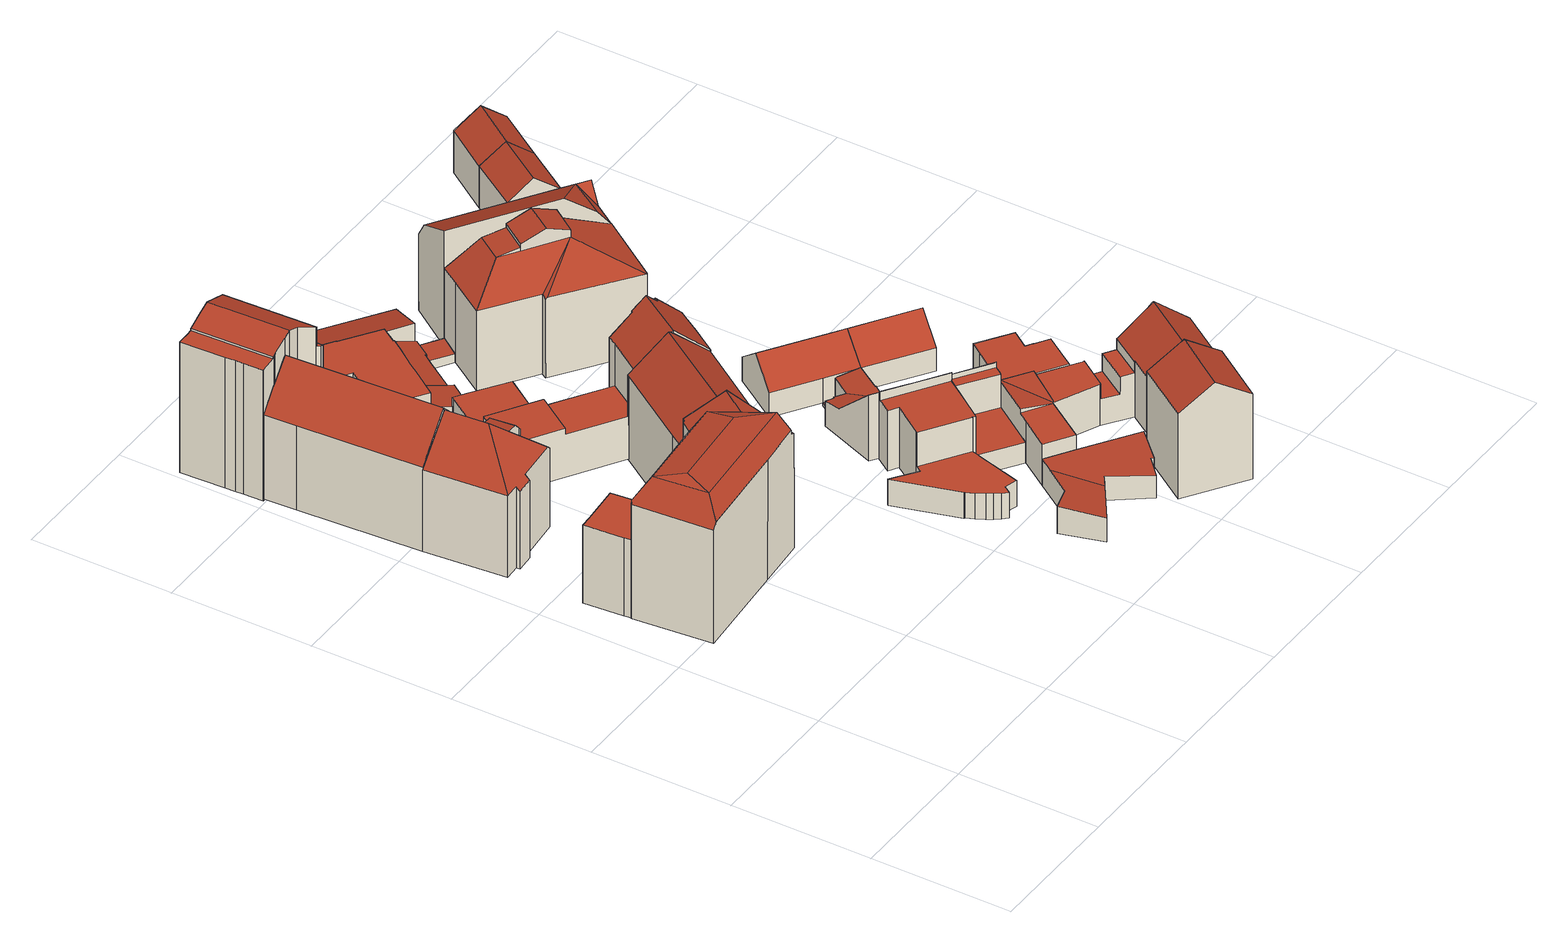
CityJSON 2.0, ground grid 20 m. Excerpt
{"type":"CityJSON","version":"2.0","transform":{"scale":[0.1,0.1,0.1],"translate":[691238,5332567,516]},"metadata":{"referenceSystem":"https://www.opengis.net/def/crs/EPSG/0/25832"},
"CityObjects":{
"building1":{"type":"Building","attributes":{"Gemeindeschluessel":"09162000","HoeheDach":"527.940","HoeheGrund":"516.026","Methode":"2000","NiedrigsteTraufeDesGebaeudes":"527.940","Geometrietyp2DReferenz":"3000","function":"31001_1000","roofType":"1000","measuredHeight":11.91,"storeysAboveGround":4},"geometry":[{"type":"MultiSurface","lod":"2","boundaries":[[[0,1,2,3]],[[3,2,4,5]],[[6,7,8,9]],[[5,4,10,11]],[[9,8,1,0]],[[10,4,2,1,8,7]],[[6,9,0,3,5,11]],[[11,10,7,6]]],"semantics":{"surfaces":[{"type":"WallSurface"},{"type":"RoofSurface"},{"type":"GroundSurface"}],"values":[0,0,0,0,0,1,2,0]}}]},
"building2":{"type":"Building","attributes":{"Gemeindeschluessel":"09162000","HoeheDach":"534.400","HoeheGrund":"516.502","Methode":"2000","NiedrigsteTraufeDesGebaeudes":"528.018","Geometrietyp2DReferenz":"3000","function":"31001_1000","roofType":"3200","measuredHeight":17.9,"storeysAboveGround":4},"geometry":[{"type":"MultiSurface","lod":"2","boundaries":[[[12,13,14,15,16]],[[17,18,19,20,21,22,23]],[[24,25,26,27]],[[28,21,20,29]],[[30,31,32,33]],[[34,22,21,28]],[[35,36,37,38]],[[39,40,31,30]],[[41,42,43,44]],[[41,45,46,42]],[[29,20,19,47]],[[35,12,16,48,36]],[[48,44,43,36]],[[42,46,32,31,40,37,36,43]],[[17,23,49,45,41,44,48,16,15]],[[34,50,49,23,22]],[[50,33,32,46,45,49]],[[38,37,40,39]],[[24,27,18,17,15,14]],[[26,47,19,18,27]],[[50,34,28,29,47,26,25,13,12,35,38,39,30,33]],[[25,24,14,13]]],"semantics":{"surfaces":[{"type":"WallSurface"},{"type":"RoofSurface"},{"type":"GroundSurface"}],"values":[0,1,0,0,0,0,0,0,1,0,0,0,0,1,1,0,0,0,1,0,2,0]}}]},
"building3":{"type":"Building","attributes":{"Gemeindeschluessel":"09162000","HoeheDach":"537.650","HoeheGrund":"516.076","Methode":"2000","NiedrigsteTraufeDesGebaeudes":"528.290","Geometrietyp2DReferenz":"3000","function":"31001_1000","roofType":"3200","measuredHeight":21.57,"storeysAboveGround":7},"geometry":[{"type":"MultiSurface","lod":"2","boundaries":[[[51,52,53,54,55,56,57,58,59,60,61,62,63,64,65,66]],[[67,68,69,70,71]],[[69,72,73,70]],[[70,73,74]],[[57,75,76,58]],[[77,78,79,80,81,82,83,84]],[[51,66,78,77,85,86,68,67]],[[56,55,87,88,89,90]],[[64,80,79,65]],[[62,82,81,63]],[[58,76,91,59]],[[86,85,92,93,94,95]],[[61,60,93,92,84,83]],[[65,79,78,66]],[[52,96,97,53]],[[60,59,91,94,93]],[[95,94,91,76,75,90,89]],[[96,71,70,74,98,97]],[[84,92,85,77]],[[74,99,88,87,98]],[[86,95,89,88,99,69,68]],[[63,81,80,64]],[[73,72,99,74]],[[99,72,69]],[[56,90,75,57]],[[61,83,82,62]],[[52,51,67,71,96]],[[53,97,98,54]],[[54,98,87,55]]],"semantics":{"surfaces":[{"type":"GroundSurface"},{"type":"RoofSurface"},{"type":"WallSurface"}],"values":[0,1,1,1,2,1,2,2,2,2,2,1,2,2,2,2,1,1,2,1,2,2,1,1,2,2,2,2,2]}}]},
"building4":{"type":"Building","attributes":{"Gemeindeschluessel":"09162000","HoeheDach":"534.800","HoeheGrund":"516.490","Methode":"1000","NiedrigsteTraufeDesGebaeudes":"528.701","Geometrietyp2DReferenz":"3000","function":"31001_1000","roofType":"3100","measuredHeight":18.31,"storeysAboveGround":4},"geometry":[{"type":"MultiSurface","lod":"2","boundaries":[[[100,101,102,103]],[[104,105,106,107]],[[25,108,109,110]],[[111,112,105,104]],[[113,114,115,116,117,102,101,118,119,120]],[[110,109,121,122]],[[123,115,114,124]],[[113,12,124,114]],[[125,116,115,123]],[[109,108,119,118,106,105,112,121]],[[120,13,12,113]],[[103,102,117,126]],[[100,107,106,118,101]],[[25,13,120,119,108]],[[13,25,110,122,111,104,107,100,103,126,125,123,124,12]],[[122,121,112,111]],[[126,117,116,125]]],"semantics":{"surfaces":[{"type":"WallSurface"},{"type":"RoofSurface"},{"type":"GroundSurface"}],"values":[0,0,0,0,1,0,0,0,0,1,0,0,0,0,2,0,0]}}]},
"building5":{"type":"Building","attributes":{"Gemeindeschluessel":"09162000","HoeheDach":"537.860","HoeheGrund":"516.163","Methode":"2000","NiedrigsteTraufeDesGebaeudes":"521.760","Geometrietyp2DReferenz":"3000","function":"31001_1000","roofType":"1000","measuredHeight":21.7,"storeysAboveGround":7},"geometry":[{"type":"MultiSurface","lod":"2","boundaries":[[[127,128,129,130,131,132,133,134,135]],[[136,137,138,139]],[[140,141,142,143,144,145]],[[146,147,148,149,150,151,152,153,154,155,156,157,158,159,141,140,160,128,127,135,161,162,163,136,139,164,165,166,167,168,169,170,171,172,173,174,175,176,177]],[[134,133,178,179]],[[140,145,180,160]],[[170,181,182,171]],[[148,183,184,149]],[[151,185,186,152]],[[165,187,188,166]],[[154,153,189,190,191,192]],[[171,182,193,172]],[[173,194,195,174]],[[176,196,197,177]],[[175,198,196,176]],[[146,177,197,179,178,199]],[[162,200,201,163]],[[202,203,199,178,133,132]],[[160,180,129,128]],[[161,204,200,162]],[[149,184,205,150]],[[206,207,208,209,192,191,143,142,210]],[[163,201,137,136]],[[190,189,186,185,205,130,129,180,145,144]],[[148,147,203,202,211,183]],[[154,192,209,155]],[[197,196,198,195,194,193,182,181,212,213,214,188,187,215,138,137,201,200,204,134,179]],[[157,207,206,158]],[[166,188,214,167]],[[146,199,203,147]],[[139,138,215,164]],[[152,186,189,153]],[[156,208,207,157]],[[168,213,212,169]],[[155,209,208,156]],[[174,195,198,175]],[[135,134,204,161]],[[191,190,144,143]],[[164,215,187,165]],[[132,131,211,202]],[[172,193,194,173]],[[158,206,210,159]],[[169,212,181,170]],[[130,205,184,183,211,131]],[[167,214,213,168]],[[159,210,142,141]],[[150,205,185,151]]],"semantics":{"surfaces":[{"type":"WallSurface"},{"type":"GroundSurface"},{"type":"RoofSurface"}],"values":[0,0,0,1,0,0,0,0,0,0,0,0,0,0,0,0,0,2,0,0,0,2,0,2,0,0,2,0,0,0,0,0,0,0,0,0,0,0,0,0,0,0,0,2,0,0,0]}}]},
"building6":{"type":"Building","attributes":{"Gemeindeschluessel":"09162000","HoeheDach":"533.940","HoeheGrund":"516.258","Methode":"2000","NiedrigsteTraufeDesGebaeudes":"529.081","Geometrietyp2DReferenz":"3000","function":"31001_1000","roofType":"3100","measuredHeight":17.68,"storeysAboveGround":4},"geometry":[{"type":"MultiSurface","lod":"2","boundaries":[[[216,217,218,219]],[[220,219,218,221,222]],[[223,224,217,216]],[[225,226,227,228]],[[221,229,230,231,232,222]],[[233,231,230,234]],[[221,218,217,224,235,227,226,229]],[[220,222,232,236]],[[235,237,238,228,227]],[[223,216,219,220,236,233,234,239,225,228,238,237]],[[224,223,237,235]],[[229,226,225,239,234,230]],[[236,232,231,233]]],"semantics":{"surfaces":[{"type":"WallSurface"},{"type":"RoofSurface"},{"type":"GroundSurface"}],"values":[0,0,0,0,1,0,1,0,0,2,0,0,0]}}]},
"building7":{"type":"Building","attributes":{"Gemeindeschluessel":"09162000","HoeheDach":"523.820","HoeheGrund":"516.365","Methode":"2000","NiedrigsteTraufeDesGebaeudes":"520.080","Geometrietyp2DReferenz":"3000","function":"31001_1000","roofType":"1000","measuredHeight":7.46,"storeysAboveGround":2},"geometry":[{"type":"MultiSurface","lod":"2","boundaries":[[[240,241,242,243]],[[240,244,245,246,247,241]],[[248,249,250,251]],[[245,252,253,254,255,256,246]],[[257,253,252,258]],[[240,243,259,260,248,251,261,262,263,264,265,257,258,244]],[[260,259,266,267,268,269]],[[268,267,270,271]],[[260,269,249,248]],[[264,255,254,265]],[[271,272,273,250,249,269,268]],[[247,274,275,270,267,266,242,241]],[[243,242,266,259]],[[256,274,247,246]],[[251,250,273,261]],[[264,263,275,274,256,255]],[[265,254,253,257]],[[258,252,245,244]],[[261,273,272,262]],[[263,262,272,271,270,275]]],"semantics":{"surfaces":[{"type":"WallSurface"},{"type":"RoofSurface"},{"type":"GroundSurface"}],"values":[0,0,0,1,0,2,0,0,0,0,1,1,0,0,0,0,0,0,0,0]}}]},
"building8":{"type":"Building","attributes":{"Gemeindeschluessel":"09162000","HoeheDach":"519.605","HoeheGrund":"516.240","Methode":"2000","NiedrigsteTraufeDesGebaeudes":"518.188","Geometrietyp2DReferenz":"3000","function":"31001_2000","roofType":"2100","measuredHeight":3.37,"storeysAboveGround":1},"geometry":[{"type":"MultiSurface","lod":"2","boundaries":[[[276,277,278,279,171,170]],[[280,281,282,283,284,285]],[[171,284,283,170]],[[281,280,278,277]],[[278,280,285,279]],[[276,282,281,277]],[[170,283,282,276]],[[171,279,285,284]]],"semantics":{"surfaces":[{"type":"GroundSurface"},{"type":"RoofSurface"},{"type":"WallSurface"}],"values":[0,1,2,2,2,2,2,2]}}]},
"building9":{"type":"Building","attributes":{"Gemeindeschluessel":"09162000","HoeheDach":"534.000","HoeheGrund":"516.444","Methode":"2000","NiedrigsteTraufeDesGebaeudes":"529.236","Geometrietyp2DReferenz":"3000","function":"31001_1000","roofType":"3100","measuredHeight":17.56,"storeysAboveGround":4},"geometry":[{"type":"MultiSurface","lod":"2","boundaries":[[[286,287,288,289,290,291,292,293,294]],[[295,296,297,298,289,288,299,300,301,302]],[[295,303,304,296]],[[305,300,299,306]],[[307,302,301,308]],[[309,287,286,310]],[[265,293,292,311]],[[311,292,291,312]],[[288,287,309,313,306,299]],[[303,307,308,305,306,313,309,310,257,265,311,312,314,315,304]],[[308,301,300,305]],[[310,286,294,257]],[[315,297,296,304]],[[257,294,293,265]],[[303,295,302,307]],[[314,312,291,290,316,317]],[[298,316,290,289]],[[298,297,317,316]],[[315,314,317,297]]],"semantics":{"surfaces":[{"type":"RoofSurface"},{"type":"WallSurface"},{"type":"GroundSurface"}],"values":[0,0,1,1,1,1,1,1,1,2,1,1,1,1,1,1,1,0,1]}}]},
"building10":{"type":"Building","attributes":{"Gemeindeschluessel":"09162000","HoeheDach":"520.376","HoeheGrund":"516.263","Methode":"2000","NiedrigsteTraufeDesGebaeudes":"519.740","Geometrietyp2DReferenz":"3000","function":"31001_2000","roofType":"1000","measuredHeight":4.11,"storeysAboveGround":1},"geometry":[{"type":"MultiSurface","lod":"2","boundaries":[[[318,319,320,321,322]],[[323,324,325,326]],[[327,328,318,322,329]],[[321,320,330,331,332]],[[330,333,328,327,325,324,334,335,336,331]],[[336,337,332,331]],[[324,323,338,334]],[[330,320,319,333]],[[334,338,339,335]],[[335,339,337,336]],[[327,329,326,325]],[[318,328,333,319]],[[323,326,329,322,321,332,337,339,338]]],"semantics":{"surfaces":[{"type":"RoofSurface"},{"type":"WallSurface"},{"type":"GroundSurface"}],"values":[0,1,1,1,2,1,1,1,1,1,1,1,0]}}]},
"building11":{"type":"Building","attributes":{"Gemeindeschluessel":"09162000","HoeheDach":"519.785","HoeheGrund":"516.243","Methode":"2000","NiedrigsteTraufeDesGebaeudes":"517.515","Geometrietyp2DReferenz":"3000","function":"31001_1000","roofType":"2100","measuredHeight":3.54},"geometry":[{"type":"MultiSurface","lod":"2","boundaries":[[[168,340,341,167]],[[342,343,344,345]],[[345,344,346,347,348,349]],[[345,349,350,351,170,169,168,167,166,165,352,353,342]],[[166,354,355,165]],[[356,355,354,341,340,357,358,359,360,348,347,361]],[[165,355,356,352]],[[169,357,340,168]],[[353,352,356,361,362,343,342]],[[167,341,354,166]],[[349,348,360,350]],[[344,343,362,346]],[[170,358,357,169]],[[362,361,347,346]],[[350,360,359,351]],[[351,359,358,170]]],"semantics":{"surfaces":[{"type":"WallSurface"},{"type":"GroundSurface"},{"type":"RoofSurface"}],"values":[0,0,0,1,0,2,0,0,0,0,0,2,0,0,0,0]}}]},
"building12":{"type":"Building","attributes":{"Gemeindeschluessel":"09162000","HoeheDach":"521.286","HoeheGrund":"516.293","Methode":"2000","NiedrigsteTraufeDesGebaeudes":"519.688","Geometrietyp2DReferenz":"3000","function":"31001_1000","roofType":"2100","measuredHeight":4.99},"geometry":[{"type":"MultiSurface","lod":"2","boundaries":[[[363,364,365,366]],[[367,368,369,370]],[[364,371,372,365]],[[373,374,375,376]],[[377,378,374,373]],[[376,375,368,367]],[[379,380,381,382]],[[364,363,377,373,376,367,370,380,379,371]],[[370,369,381,380]],[[365,372,382,381,369,368,375,374,378,366]],[[371,379,382,372]],[[363,366,378,377]]],"semantics":{"surfaces":[{"type":"WallSurface"},{"type":"GroundSurface"},{"type":"RoofSurface"}],"values":[0,0,0,0,0,0,0,1,0,2,0,0]}}]},
"building13":{"type":"Building","attributes":{"Gemeindeschluessel":"09162000","HoeheDach":"526.564","HoeheGrund":"516.168","Methode":"2000","NiedrigsteTraufeDesGebaeudes":"516.634","Geometrietyp2DReferenz":"3000","function":"31001_2000","roofType":"2100","measuredHeight":10.4},"geometry":[{"type":"MultiSurface","lod":"2","boundaries":[[[383,384,385,386]],[[387,388,389,390]],[[391,392,393,394]],[[395,396,397,398]],[[399,400,401,402]],[[403,404,405,390,389,406]],[[407,408,409,410]],[[411,412,413,414,415,416]],[[417,418,419,420]],[[403,406,421,422]],[[423,424,401,400,425,426]],[[427,428,429,423,426,430]],[[431,422,421,432,429,428]],[[433,434,418,417]],[[391,435,436,388,387,392]],[[410,409,437,438]],[[399,439,440,441,425,400]],[[442,443,444,445]],[[446,447,411,416]],[[448,449,450,451]],[[398,397,452,453]],[[453,452,408,407]],[[454,455,456,443,442,457]],[[384,393,392,387,390,405,458,459,385]],[[460,426,425,441]],[[420,419,396,395]],[[438,437,461,462]],[[447,446,463,464]],[[460,441,440,465]],[[461,437,409,408,452,397,396,419,418,434,383,386,450,449,466]],[[467,458,405,404]],[[415,414,468,423,429,432]],[[435,469,470,471,472,436]],[[454,469,435,391,394,433,417,420,395,398,453,407,410,438,462,473,448,451,474,467,404,403,422,431,475,439,399,402,412,411,447,464,455]],[[476,424,423,468]],[[412,402,401,424,476,413]],[[439,475,427,430,465,440]],[[446,416,415,432,421,406,389,388,436,472,444,443,456,463]],[[454,457,470,469]],[[433,394,393,384,383,434]],[[462,461,466,473]],[[470,457,442,445,471]],[[465,430,426,460]],[[464,463,456,455]],[[445,444,472,471]],[[414,413,476,468]],[[474,451,450,386,385,459]],[[427,475,431,428]],[[474,459,458,467]],[[473,466,449,448]]],"semantics":{"surfaces":[{"type":"WallSurface"},{"type":"RoofSurface"},{"type":"GroundSurface"}],"values":[0,0,0,0,0,0,0,0,0,0,1,1,0,0,0,0,0,0,0,0,0,0,0,1,0,0,0,0,1,1,0,0,0,2,0,0,0,1,0,0,0,1,0,0,0,1,0,0,0,0]}}]},
"building14":{"type":"Building","attributes":{"Gemeindeschluessel":"09162000","HoeheDach":"519.349","HoeheGrund":"516.170","Methode":"1000","NiedrigsteTraufeDesGebaeudes":"519.349","Geometrietyp2DReferenz":"3000","function":"51009_1610","roofType":"1000","measuredHeight":3.18},"geometry":[{"type":"MultiSurface","lod":"2","boundaries":[[[477,478,479,480]],[[480,479,481,391]],[[435,482,478,477]],[[479,478,482,481]],[[391,481,482,435]],[[391,435,477,480]]],"semantics":{"surfaces":[{"type":"WallSurface"},{"type":"RoofSurface"},{"type":"GroundSurface"}],"values":[0,0,0,1,0,2]}}]},
"building15":{"type":"Building","attributes":{"Gemeindeschluessel":"09162000","HoeheDach":"532.755","HoeheGrund":"516.562","Methode":"1000","NiedrigsteTraufeDesGebaeudes":"529.484","Geometrietyp2DReferenz":"3000","function":"31001_1000","roofType":"3100","measuredHeight":16.19,"storeysAboveGround":4},"geometry":[{"type":"MultiSurface","lod":"2","boundaries":[[[483,484,485,486,487]],[[483,488,489,490,484]],[[485,491,492,493,486]],[[486,493,494,487]],[[491,490,489,492]],[[492,489,488,494,493]],[[484,490,491,485]],[[487,494,488,483]]],"semantics":{"surfaces":[{"type":"GroundSurface"},{"type":"WallSurface"},{"type":"RoofSurface"}],"values":[0,1,1,1,2,2,1,1]}}]},
"building16":{"type":"Building","attributes":{"Gemeindeschluessel":"09162000","HoeheDach":"534.000","HoeheGrund":"516.273","Methode":"2000","NiedrigsteTraufeDesGebaeudes":"528.323","Geometrietyp2DReferenz":"3000","function":"31001_1000","roofType":"2100","measuredHeight":17.73,"storeysAboveGround":3},"geometry":[{"type":"MultiSurface","lod":"2","boundaries":[[[495,496,497,498]],[[499,500,501,502,503]],[[504,500,499,505,506,507,508]],[[506,509,510,507]],[[498,497,510,509,511]],[[512,513,514,515,516]],[[514,517,518,515]],[[519,520,521,522]],[[518,517,520,519]],[[523,515,518,519,522,495]],[[512,504,508,513]],[[495,522,521,496]],[[524,516,515]],[[505,511,509,506]],[[505,499,503,511]],[[523,495,498]],[[508,507,510,497,496,521,520,517,514,513]],[[524,515,502,501]],[[523,498,511,503,502,515]],[[524,501,500,504,512,516]]],"semantics":{"surfaces":[{"type":"RoofSurface"},{"type":"WallSurface"},{"type":"GroundSurface"}],"values":[0,1,2,1,0,0,1,0,0,1,1,1,0,1,1,1,1,0,0,1]}}]},
"building17":{"type":"Building","attributes":{"Gemeindeschluessel":"09162000","HoeheDach":"523.607","HoeheGrund":"516.590","Methode":"1000","NiedrigsteTraufeDesGebaeudes":"520.308","Geometrietyp2DReferenz":"3000","function":"31001_1000","roofType":"3100","measuredHeight":7.02,"storeysAboveGround":1},"geometry":[{"type":"MultiSurface","lod":"2","boundaries":[[[525,526,527,528]],[[529,530,531,532,533,534,526,525]],[[440,535,536,537]],[[538,527,526,534]],[[535,530,529,525,528,536]],[[533,532,531,440,537,539,538,534]],[[536,528,527,538,539,537]],[[531,530,535,440]]],"semantics":{"surfaces":[{"type":"RoofSurface"},{"type":"WallSurface"},{"type":"GroundSurface"}],"values":[0,1,1,1,0,2,1,1]}}]},
"building18":{"type":"Building","attributes":{"Gemeindeschluessel":"09162000","HoeheDach":"528.800","HoeheGrund":"516.261","Methode":"2000","NiedrigsteTraufeDesGebaeudes":"520.300","Geometrietyp2DReferenz":"3000","function":"31001_1000","roofType":"3100","measuredHeight":12.54,"storeysAboveGround":2},"geometry":[{"type":"MultiSurface","lod":"2","boundaries":[[[540,541,542,543,544,545]],[[546,547,548,549,550,551,552,553,554,555]],[[555,554,556,557,558,559,560]],[[559,561,560]],[[562,563,564,565]],[[325,566,541,540,567]],[[567,540,568,569,570]],[[571,572,569,568,545,544]],[[542,560,561,543]],[[573,556,554,553]],[[540,545,568]],[[574,575,576,577]],[[578,579,580,581]],[[563,582,583,580,579,584,585,549,548,564]],[[550,586,587,551]],[[588,571,544,543]],[[327,570,569,572]],[[589,558,557,590]],[[562,565,547,546,566,325,327,572,571,588,589,590,591,578,581,592,574,577,593]],[[594,576,575,595,583,582]],[[550,549,585,586]],[[577,576,594,593]],[[552,596,573,553]],[[552,551,587,596]],[[589,588,543,561,559,558]],[[566,546,555,560,542,541]],[[592,595,575,574]],[[565,564,548,547]],[[591,590,557,556,573,596,587,586,585,584]],[[325,567,570,327]],[[591,584,579,578]],[[562,593,594,582,563]],[[592,581,580,583,595]]],"semantics":{"surfaces":[{"type":"RoofSurface"},{"type":"WallSurface"},{"type":"GroundSurface"}],"values":[0,1,0,1,1,1,0,1,0,1,1,1,1,0,0,1,1,1,2,0,1,1,0,1,1,1,1,1,1,1,1,1,1]}}]},
"building19":{"type":"Building","attributes":{"Gemeindeschluessel":"09162000","HoeheDach":"522.800","HoeheGrund":"516.665","Methode":"2000","NiedrigsteTraufeDesGebaeudes":"519.600","Geometrietyp2DReferenz":"3000","function":"31001_1000","roofType":"1000","measuredHeight":6.13,"storeysAboveGround":2},"geometry":[{"type":"MultiSurface","lod":"2","boundaries":[[[597,598,599,600]],[[601,602,603,604]],[[605,603,602,606]],[[607,597,600,601,604,608,609,610,611]],[[608,612,613,609]],[[598,597,607,614]],[[600,599,615,602,601]],[[606,616,617,605]],[[614,607,611,618]],[[602,615,616,606]],[[598,614,618,619,613,612,617,616,615,599]],[[609,613,619,610]],[[610,619,618,611]],[[608,604,603,605,617,612]]],"semantics":{"surfaces":[{"type":"WallSurface"},{"type":"RoofSurface"},{"type":"GroundSurface"}],"values":[0,0,1,2,0,0,0,0,0,0,1,0,0,0]}}]},
"building20":{"type":"Building","attributes":{"Gemeindeschluessel":"09162000","HoeheDach":"534.146","HoeheGrund":"516.467","Methode":"2000","NiedrigsteTraufeDesGebaeudes":"528.067","Geometrietyp2DReferenz":"3000","function":"31001_1000","roofType":"2100","measuredHeight":17.68,"storeysAboveGround":3},"geometry":[{"type":"MultiSurface","lod":"2","boundaries":[[[620,621,622]],[[620,623,624,625,621]],[[626,627,625,624,628,629]],[[628,624,623]],[[630,631,632,633,634]],[[635,636,637,622,621]],[[620,622,637,634,633]],[[638,623,639]],[[632,631,626,629,638,639]],[[626,631,630,636,635,627]],[[635,621,625,627]],[[630,634,637,636]],[[632,639,623,620,633]],[[629,628,623,638]]],"semantics":{"surfaces":[{"type":"RoofSurface"},{"type":"WallSurface"},{"type":"GroundSurface"}],"values":[0,0,1,0,1,1,0,0,1,2,1,1,0,0]}}]},
"building21":{"type":"Building","attributes":{"Gemeindeschluessel":"09162000","HoeheDach":"523.556","HoeheGrund":"516.800","Methode":"1000","NiedrigsteTraufeDesGebaeudes":"520.327","Geometrietyp2DReferenz":"3000","function":"31001_1000","roofType":"3100","measuredHeight":6.76,"storeysAboveGround":1},"geometry":[{"type":"MultiSurface","lod":"2","boundaries":[[[640,641,530,642]],[[641,643,525,530]],[[641,640,644,645,646,643]],[[647,526,646,645]],[[530,525,526,647,648,642]],[[643,646,526,525]],[[644,640,642,648,647,645]]],"semantics":{"surfaces":[{"type":"WallSurface"},{"type":"RoofSurface"},{"type":"GroundSurface"}],"values":[0,1,0,0,0,1,2]}}]},
"building22":{"type":"Building","attributes":{"Gemeindeschluessel":"09162000","HoeheDach":"525.700","HoeheGrund":"516.534","Methode":"2000","NiedrigsteTraufeDesGebaeudes":"522.824","Geometrietyp2DReferenz":"3000","function":"31001_1000","roofType":"3100","measuredHeight":9.17,"storeysAboveGround":3},"geometry":[{"type":"MultiSurface","lod":"2","boundaries":[[[649,650,651,652,653]],[[650,654,655,651]],[[651,655,656,652]],[[657,658,649,653]],[[658,654,650,649]],[[657,656,655,654,658]],[[653,652,656,657]]],"semantics":{"surfaces":[{"type":"WallSurface"},{"type":"RoofSurface"},{"type":"GroundSurface"}],"values":[0,1,1,2,0,0,0]}}]},
"building23":{"type":"Building","attributes":{"Gemeindeschluessel":"09162000","HoeheDach":"525.640","HoeheGrund":"516.541","Methode":"2000","NiedrigsteTraufeDesGebaeudes":"522.834","Geometrietyp2DReferenz":"3000","function":"31001_1000","roofType":"3100","measuredHeight":9.1,"storeysAboveGround":3},"geometry":[{"type":"MultiSurface","lod":"2","boundaries":[[[659,660,661,662,663]],[[657,658,654,664,665]],[[654,658,660,659]],[[658,657,661,660]],[[654,659,663,664]],[[664,663,662,665]],[[657,665,662,661]]],"semantics":{"surfaces":[{"type":"WallSurface"},{"type":"GroundSurface"},{"type":"RoofSurface"}],"values":[0,0,0,1,2,2,0]}}]}
},
"vertices":[
[120,573,0],[120,573,119],[127,507,119],[127,507,0],[54,501,119],[54,501,0],[48,567,0],[48,567,119],[64,568,119],[64,568,0],[53,511,119],[53,511,0],
[141,787,5],[81,786,5],[81,786,183],[82,786,184],[141,787,125],[87,726,184],[39,668,129],[59,669,129],[60,664,123],[85,666,123],[84,672,130],[146,678,130],[27,783,129],[27,783,5],[38,668,5],[38,668,129],[85,666,5],[60,664,5],[153,722,5],[153,722,135],[147,722,141],[147,722,5],[84,672,5],[143,756,5],[143,756,142],[151,755,134],[151,755,5],[166,740,5],[166,740,120],[121,720,151],[141,721,148],[137,756,148],[117,755,151],[147,721,124],[147,721,141],[59,669,5],[143,756,125],[150,678,126],[150,678,5],
[206,402,1],[63,389,1],[52,500,1],[54,501,1],[127,507,1],[209,515,1],[223,533,1],[224,532,1],[227,536,1],[272,502,1],[315,469,1],[312,465,1],[313,464,1],[312,462,1],[296,439,1],[276,408,1],[206,402,183],[270,408,184],[261,423,211],[81,407,211],[68,389,183],[220,458,216],[96,447,216],[73,483,211],[223,533,177],[224,532,178],[275,408,123],[276,408,123],[296,439,123],[312,462,123],[313,464,123],[312,465,123],[315,469,123],[272,501,123],[275,408,176],[270,408,178],[127,507,179],[207,515,179],[207,515,176],[209,515,177],[227,536,178],[272,501,206],[272,502,206],[271,502,206],[240,459,206],[63,389,173],[52,500,175],[54,501,179],[218,496,211],
[78,1005,5],[78,1005,178],[97,1006,159],[97,1006,5],[44,1004,5],[44,1004,164],[67,1005,187],[67,1005,5],[27,783,133],[16,956,133],[16,956,5],[40,1004,5],[40,1004,160],[141,787,127],[125,974,131],[124,986,132],[122,988,134],[117,992,139],[68,1005,188],[80,786,188],[81,786,187],[14,1002,133],[14,1002,5],[124,986,5],[125,974,5],[122,988,5],[117,992,5],
[111,1122,2],[73,1120,2],[73,1120,218],[73,1120,219],[112,1122,204],[112,1122,174],[134,1123,174],[134,1123,58],[134,1123,2],[236,1080,2],[236,1080,58],[269,1058,58],[269,1058,2],[35,1119,2],[26,1118,2],[26,1118,201],[34,1119,201],[34,1119,204],[35,1119,204],[124,986,2],[122,988,2],[117,992,2],[97,1006,2],[78,1005,2],[67,1005,2],[44,1004,2],[40,1004,2],[14,1002,2],[13,1002,2],[12,1030,2],[12,1041,2],[11,1055,2],[8,1118,2],[59,1120,2],[170,1125,2],[224,1088,2],[232,1082,2],[268,1057,2],[320,1021,2],[306,1000,2],[307,999,2],[296,983,2],[277,957,2],[269,944,2],[242,906,2],[185,945,2],[212,986,2],[226,1007,2],[172,1043,2],[147,1042,2],[128,1042,2],[127,1022,174],[127,1022,58],[59,1120,213],[269,944,58],[242,906,58],[117,992,204],[97,1006,211],[67,1005,214],[44,1004,206],[320,1021,58],[306,1000,58],[40,1004,204],[39,1004,204],[39,1004,201],[14,1002,201],[185,945,58],[212,986,58],[226,1007,58],[147,1042,58],[128,1042,58],[172,1043,58],[124,986,174],[224,1088,58],[232,1082,58],[118,991,174],[122,988,174],[170,1125,58],[78,1005,219],[11,1055,201],[12,1041,201],[12,1030,201],[13,1002,201],[8,1118,201],[118,991,204],[277,957,58],[296,983,58],[307,999,58],[268,1057,58],
[315,469,3],[315,469,131],[272,502,179],[272,502,3],[227,536,3],[271,502,179],[227,536,131],[334,498,3],[334,498,131],[366,641,3],[366,641,178],[369,639,175],[369,639,3],[364,642,179],[318,672,131],[317,670,131],[244,561,131],[317,670,3],[318,672,3],[411,612,131],[244,561,3],[411,612,3],[382,630,3],[327,666,3],
[178,759,4],[178,759,78],[204,798,78],[204,798,4],[317,670,4],[317,670,69],[246,716,69],[246,716,78],[266,890,4],[266,890,41],[267,891,41],[267,891,4],[318,672,69],[327,666,69],[360,717,69],[289,763,69],[281,768,69],[327,666,4],[318,672,4],[213,812,4],[266,889,4],[285,879,4],[333,846,4],[281,769,4],[289,763,4],[360,717,4],[213,812,78],[214,813,78],[214,813,41],[266,889,41],[281,770,78],[281,770,41],[333,846,41],[285,879,41],[281,768,78],[281,769,78],
[310,915,2],[285,879,2],[267,891,2],[266,890,2],[267,891,28],[285,879,22],[310,915,22],[269,944,36],[242,906,36],[266,890,28],
[366,641,176],[369,639,179],[369,639,180],[410,703,180],[394,714,162],[393,712,162],[367,729,133],[360,717,133],[327,666,132],[452,674,132],[457,682,132],[427,701,166],[423,695,166],[411,612,134],[412,612,132],[429,638,132],[436,648,132],[452,674,4],[457,682,4],[412,612,4],[411,612,4],[436,648,4],[429,638,4],[369,639,4],[366,641,4],[367,729,4],[393,712,4],[382,630,4],[398,720,4],[427,701,4],[394,714,133],[398,720,133],
[501,162,42],[468,152,44],[485,92,40],[540,129,38],[527,200,42],[651,143,44],[651,143,3],[577,193,3],[577,193,44],[539,218,3],[501,162,3],[539,218,44],[485,92,3],[554,139,3],[554,139,39],[468,152,3],[617,107,3],[614,110,3],[592,88,3],[592,88,37],[617,107,40],[614,110,40],
[296,983,37],[307,999,37],[388,978,2],[388,978,18],[371,952,15],[371,952,2],[340,973,15],[340,973,25],[338,974,26],[338,974,2],[328,960,2],[302,920,2],[322,1022,2],[356,1000,2],[306,1000,38],[320,1021,38],[322,1022,38],[277,957,37],[269,944,37],[302,920,25],[328,960,26],[357,998,25],[357,998,18],
[322,1022,3],[356,1000,3],[356,1000,52],[322,1022,52],[236,1080,3],[236,1080,52],[232,1082,52],[232,1082,3],[384,1044,3],[384,1044,38],[268,1057,3],[268,1057,53],[269,1058,52],[269,1058,3],[320,1021,3],[320,1021,53],[256,1133,3],[224,1088,3],[224,1088,52],[256,1133,37],
[510,299,41],[510,299,93],[449,340,93],[449,340,41],[558,359,93],[558,359,106],[479,412,106],[479,412,93],[514,297,2],[514,297,93],[510,300,93],[510,300,2],[464,218,2],[464,218,41],[458,225,41],[458,225,2],[577,501,2],[577,501,44],[554,466,44],[554,466,2],[481,415,2],[466,393,2],[466,393,93],[481,415,103],[447,241,2],[447,241,41],[441,252,41],[441,252,2],[576,419,2],[591,441,2],[591,441,34],[577,420,34],[577,420,46],[576,419,47],[489,223,2],[489,223,41],[471,228,41],[471,228,2],[470,423,103],[470,423,2],[540,445,44],[555,466,44],[549,520,39],[529,492,39],[514,499,39],[502,505,40],[492,478,44],[515,501,39],[502,505,2],[492,478,46],[507,288,2],[507,288,41],[558,361,2],[558,361,104],[436,264,41],[436,264,2],[535,529,2],[535,529,6],[549,520,9],[621,335,83],[621,335,91],[567,371,91],[567,371,83],[610,395,48],[610,395,2],[409,357,2],[409,357,41],[443,332,41],[443,332,2],[452,233,41],[452,233,2],[614,325,2],[652,379,2],[652,379,38],[614,325,83],[479,385,93],[450,342,93],[529,492,9],[435,264,41],[435,264,2],[616,404,38],[616,404,2],[515,501,6],[408,356,41],[479,385,2],[540,445,34],[612,323,2],[612,323,83],[559,360,83],[559,360,104],[408,356,2],[450,342,2],[514,499,2],[555,466,34],
[613,322,2],[613,322,33],[568,260,33],[568,260,2],[514,297,33],[558,361,33],
[691,115,6],[736,85,6],[683,7,6],[601,62,6],[653,140,6],[691,115,165],[695,113,168],[736,85,135],[683,7,135],[642,35,168],[601,62,135],[653,140,135],
[431,896,161],[456,932,161],[429,950,156],[404,914,156],[407,850,3],[402,842,3],[402,842,123],[407,849,124],[407,850,124],[511,765,3],[336,899,3],[371,952,3],[388,978,3],[572,854,3],[371,952,124],[388,978,124],[336,899,125],[511,765,123],[572,854,123],[512,895,156],[487,859,156],[510,765,123],[512,895,167],[487,859,167],[459,877,180],[484,914,180],[456,932,167],[431,896,167],[431,896,156],[404,840,125],
[599,534,76],[620,567,43],[520,635,43],[498,602,76],[583,510,52],[577,501,43],[577,501,6],[583,510,6],[599,534,6],[620,567,6],[535,529,43],[476,569,43],[476,569,6],[520,635,6],[498,602,6],
[615,250,66],[616,251,66],[617,251,66],[614,325,72],[612,323,72],[578,274,72],[678,222,3],[715,196,3],[715,196,88],[715,196,87],[715,196,70],[699,207,70],[699,207,43],[679,222,43],[679,222,66],[678,222,66],[707,263,66],[705,264,66],[690,274,66],[651,300,66],[618,250,66],[651,300,72],[724,125,3],[724,125,127],[685,150,88],[685,150,3],[616,251,3],[577,193,66],[578,274,66],[568,260,66],[539,218,66],[612,323,3],[568,260,3],[707,263,43],[822,187,3],[822,187,90],[825,186,87],[825,186,3],[777,217,3],[777,217,120],[783,213,127],[783,213,3],[725,124,128],[784,212,128],[744,238,88],[743,239,87],[743,239,70],[727,250,70],[614,325,3],[690,274,3],[705,264,3],[744,238,3],[800,202,3],[765,97,3],[765,97,87],[800,202,112],[727,250,43],
[652,379,7],[652,379,68],[663,394,68],[663,394,7],[709,363,7],[709,363,36],[718,357,36],[718,357,7],[702,333,36],[692,339,36],[614,325,7],[701,333,7],[721,320,7],[698,286,7],[690,274,7],[701,333,68],[721,320,68],[614,325,68],[709,363,68],[692,339,68],[702,333,68],[690,274,68],[698,286,68],
[569,931,147],[567,958,121],[565,954,122],[590,917,147],[607,905,147],[620,923,121],[572,854,5],[620,923,5],[596,888,121],[572,854,122],[433,1043,5],[388,978,5],[388,978,181],[423,1029,147],[433,1043,121],[567,958,5],[564,953,5],[564,953,124],[556,865,147],[520,889,181],
[660,445,8],[660,445,43],[577,501,8],[682,478,76],[682,478,8],[704,511,8],[704,511,43],[620,567,8],[599,534,8],
[659,981,5],[659,981,69],[629,1001,97],[600,1020,70],[600,1020,5],[703,1047,68],[673,1068,97],[645,1089,69],[645,1089,5],[703,1047,5],
[748,1114,68],[748,1114,5],[689,1153,5],[689,1153,69],[718,1133,96],[674,1068,96],[645,1089,68]
]}
